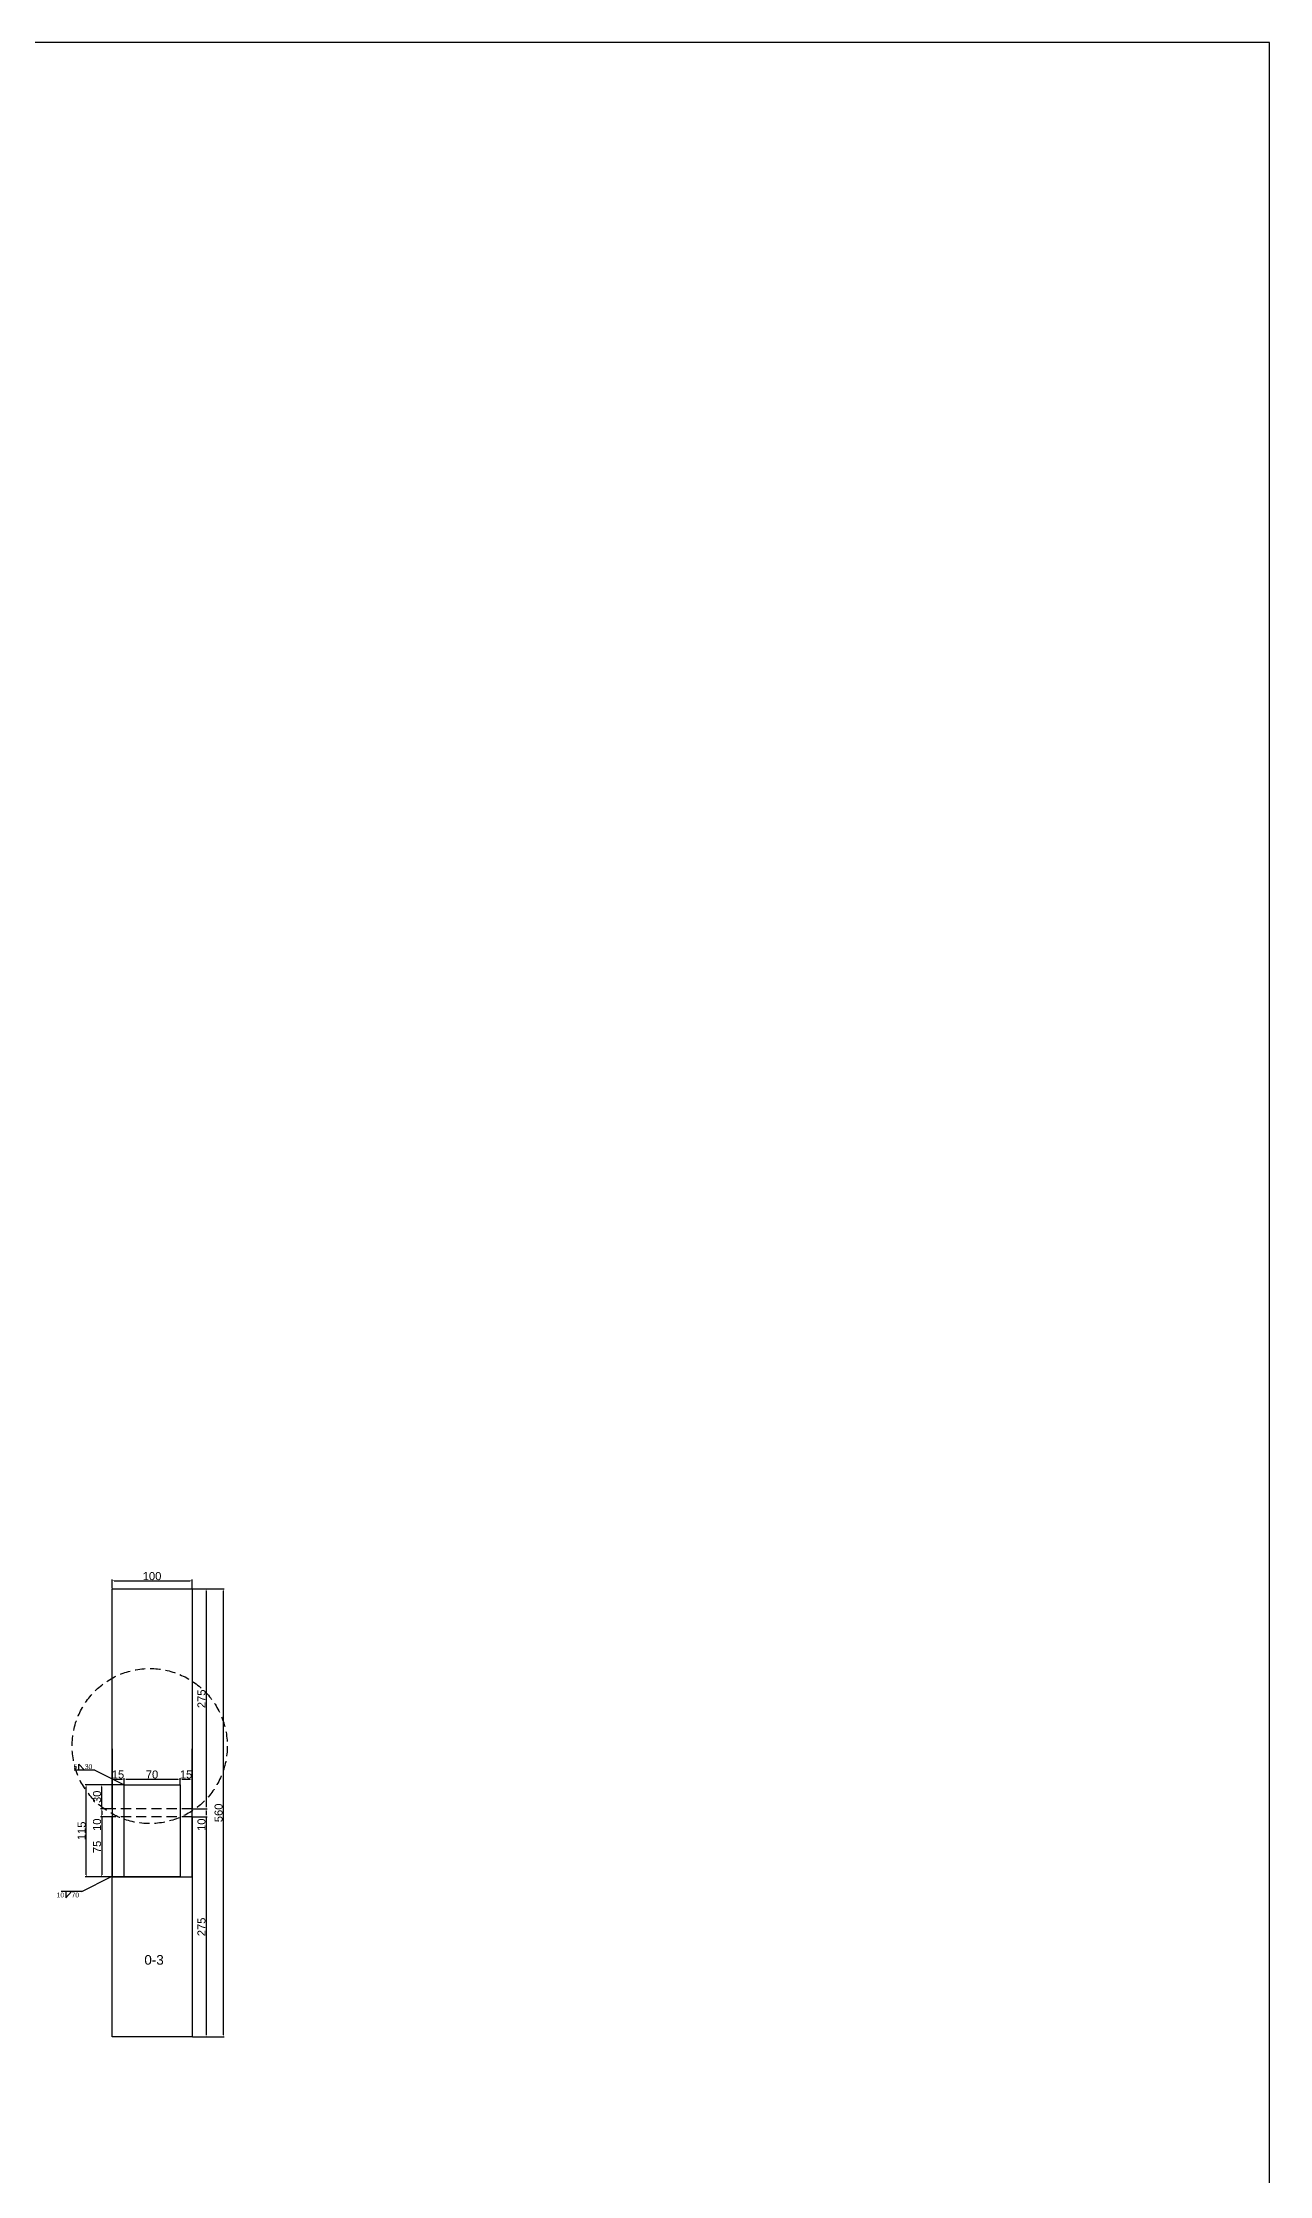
# Model space of a CAD drawing. Header units: millimetres. Extents: x 1455 to 24185, y -7041 to 4772.
# Drawn here: x 22652 to 24185, y 1693 to 4358 of the extents above; entities that cross this region are included whole.
import ezdxf

# ---------------------------------------------------------------- set-up
doc = ezdxf.new("R2010")
doc.units = ezdxf.units.MM
doc.linetypes.add('DASHED', pattern=[19.05, 12.7, -6.35])
for name, color, linetype in [('切平处', 3, 'DASHED'), ('尺寸标注', 6, 'Continuous'), ('标号', 4, 'Continuous')]:
    doc.layers.add(name, color=color, linetype=linetype)
doc.styles.get("Standard").update_dxf_attribs({"font": 'arial.ttf'})
doc.dimstyles.new('ISO-25-JHF', dxfattribs={"dimtxt": 10, "dimasz": 2.5, "dimexe": 1.25, "dimexo": 0.625, "dimtad": 1, "dimtxsty": 'Standard', "dimcen": 2.5, "dimadec": 0, "dimazin": 0, "dimtfac": 1, "dimtmove": 0, "dimatfit": 3, "dimfxl": 1, "dimarcsym": 0})

# ---------------------------------------------------------------- blocks, each defined once
blk = doc.blocks.new('*D2429')
at = {"layer": 'Defpoints', "color": 0, "transparency": 16777216}
for p in [(22738.8, 2426.3), (22838.8, 2436.4), (22838.8, 2426.3)]:
    blk.add_point(p, dxfattribs=at)
at = {"layer": '尺寸标注', "color": 0, "lineweight": -2, "transparency": 16777216}
for p, q in [((22738.8, 2426.9), (22738.8, 2437.7)), ((22741.3, 2436.4), (22836.3, 2436.4)), ((22838.8, 2426.9), (22838.8, 2437.7))]:
    blk.add_line(p, q, dxfattribs=at)
at = {"layer": '尺寸标注', "color": 0, "transparency": 16777216}
for points in [[(22741.3, 2436.8), (22741.3, 2436), (22738.8, 2436.4)], [(22836.3, 2436.8), (22836.3, 2436), (22838.8, 2436.4)]]:
    blk.add_solid(points, dxfattribs=at)
at = {"layer": '尺寸标注', "color": 0, "transparency": 16777216, "insert": (22788.8, 2442.1), "char_height": 10, "attachment_point": 5}
blk.add_mtext('100', dxfattribs=at)
blk = doc.blocks.new('*D2430')
at = {"layer": 'Defpoints', "color": 0, "transparency": 16777216}
for p in [(22838.8, 2426.3), (22838.8, 2151.3), (22856.3, 2151.3)]:
    blk.add_point(p, dxfattribs=at)
at = {"layer": '尺寸标注', "color": 0, "lineweight": -2, "transparency": 16777216}
for p, q in [((22839.4, 2426.3), (22857.5, 2426.3)), ((22856.3, 2423.8), (22856.3, 2153.8)), ((22839.4, 2151.3), (22857.5, 2151.3))]:
    blk.add_line(p, q, dxfattribs=at)
at = {"layer": '尺寸标注', "color": 0, "transparency": 16777216}
for points in [[(22855.9, 2423.8), (22856.7, 2423.8), (22856.3, 2426.3)], [(22855.9, 2153.8), (22856.7, 2153.8), (22856.3, 2151.3)]]:
    blk.add_solid(points, dxfattribs=at)
at = {"layer": '尺寸标注', "color": 0, "transparency": 16777216, "insert": (22850.6, 2288.8), "char_height": 10, "attachment_point": 5, "rotation": 90}
blk.add_mtext('275', dxfattribs=at)
blk = doc.blocks.new('*D2431')
at = {"layer": 'Defpoints', "color": 0, "transparency": 16777216}
for p in [(22838.8, 2151.3), (22838.8, 2141.3), (22856.3, 2141.3)]:
    blk.add_point(p, dxfattribs=at)
at = {"layer": '尺寸标注', "color": 0, "lineweight": -2, "transparency": 16777216}
for p, q in [((22839.4, 2151.3), (22857.5, 2151.3)), ((22839.4, 2141.3), (22857.5, 2141.3)), ((22856.3, 2148.8), (22856.3, 2143.8)), ((22856.3, 2141.3), (22856.3, 2124.2))]:
    blk.add_line(p, q, dxfattribs=at)
at = {"layer": '尺寸标注', "color": 0, "transparency": 16777216}
for points in [[(22855.9, 2148.8), (22856.7, 2148.8), (22856.3, 2151.3)], [(22855.9, 2143.8), (22856.7, 2143.8), (22856.3, 2141.3)]]:
    blk.add_solid(points, dxfattribs=at)
at = {"layer": '尺寸标注', "color": 0, "transparency": 16777216, "insert": (22850.6, 2131.5), "char_height": 10, "attachment_point": 5, "rotation": 90}
blk.add_mtext('10', dxfattribs=at)
blk = doc.blocks.new('*D2432')
at = {"layer": 'Defpoints', "color": 0, "transparency": 16777216}
for p in [(22838.8, 2141.3), (22838.8, 1866.3), (22856.3, 1866.3)]:
    blk.add_point(p, dxfattribs=at)
at = {"layer": '尺寸标注', "color": 0, "lineweight": -2, "transparency": 16777216}
for p, q in [((22839.4, 2141.3), (22857.5, 2141.3)), ((22856.3, 2138.8), (22856.3, 1868.8)), ((22839.4, 1866.3), (22857.5, 1866.3))]:
    blk.add_line(p, q, dxfattribs=at)
at = {"layer": '尺寸标注', "color": 0, "transparency": 16777216}
for points in [[(22855.9, 2138.8), (22856.7, 2138.8), (22856.3, 2141.3)], [(22855.9, 1868.8), (22856.7, 1868.8), (22856.3, 1866.3)]]:
    blk.add_solid(points, dxfattribs=at)
at = {"layer": '尺寸标注', "color": 0, "transparency": 16777216, "insert": (22850.6, 2003.8), "char_height": 10, "attachment_point": 5, "rotation": 90}
blk.add_mtext('275', dxfattribs=at)
blk = doc.blocks.new('*D2305')
at = {"layer": 'Defpoints', "color": 0, "transparency": 16777216}
for p in [(22838.8, 2426.3), (22838.8, 1866.3), (22877.7, 1866.3)]:
    blk.add_point(p, dxfattribs=at)
at = {"layer": '尺寸标注', "color": 0, "lineweight": -2, "transparency": 16777216}
for p, q in [((22839.4, 2426.3), (22879, 2426.3)), ((22877.7, 2423.8), (22877.7, 1868.8)), ((22839.4, 1866.3), (22879, 1866.3))]:
    blk.add_line(p, q, dxfattribs=at)
at = {"layer": '尺寸标注', "color": 0, "transparency": 16777216}
for points in [[(22877.3, 2423.8), (22878.2, 2423.8), (22877.7, 2426.3)], [(22877.3, 1868.8), (22878.2, 1868.8), (22877.7, 1866.3)]]:
    blk.add_solid(points, dxfattribs=at)
at = {"layer": '尺寸标注', "color": 0, "transparency": 16777216, "insert": (22872, 2146.3), "char_height": 10, "attachment_point": 5, "rotation": 90}
blk.add_mtext('560', dxfattribs=at)
blk = doc.blocks.new('*D2433')
at = {"layer": 'Defpoints', "color": 0, "transparency": 16777216}
for p in [(22706.6, 2181.3), (22753.8, 2181.3), (22753.8, 2066.3)]:
    blk.add_point(p, dxfattribs=at)
at = {"layer": '尺寸标注', "color": 0, "lineweight": -2, "transparency": 16777216}
for p, q in [((22753.2, 2181.3), (22705.4, 2181.3)), ((22706.6, 2068.8), (22706.6, 2178.8)), ((22753.2, 2066.3), (22705.4, 2066.3))]:
    blk.add_line(p, q, dxfattribs=at)
at = {"layer": '尺寸标注', "color": 0, "transparency": 16777216}
for points in [[(22706.2, 2178.8), (22707.1, 2178.8), (22706.6, 2181.3)], [(22706.2, 2068.8), (22707.1, 2068.8), (22706.6, 2066.3)]]:
    blk.add_solid(points, dxfattribs=at)
at = {"layer": '尺寸标注', "color": 0, "transparency": 16777216, "insert": (22700.9, 2123.8), "char_height": 10, "attachment_point": 5, "rotation": 90}
blk.add_mtext('115', dxfattribs=at)
blk = doc.blocks.new('*D2306')
at = {"layer": 'Defpoints', "color": 0, "transparency": 16777216}
for p in [(22725.9, 2181.3), (22738.8, 2181.3), (22738.8, 2151.3)]:
    blk.add_point(p, dxfattribs=at)
at = {"layer": '尺寸标注', "color": 0, "lineweight": -2, "transparency": 16777216}
for p, q in [((22738.2, 2181.3), (22724.6, 2181.3)), ((22725.9, 2153.8), (22725.9, 2178.8)), ((22738.2, 2151.3), (22724.6, 2151.3))]:
    blk.add_line(p, q, dxfattribs=at)
at = {"layer": '尺寸标注', "color": 0, "transparency": 16777216}
for points in [[(22725.4, 2178.8), (22726.3, 2178.8), (22725.9, 2181.3)], [(22725.4, 2153.8), (22726.3, 2153.8), (22725.9, 2151.3)]]:
    blk.add_solid(points, dxfattribs=at)
at = {"layer": '尺寸标注', "color": 0, "transparency": 16777216, "insert": (22720.1, 2166.3), "char_height": 10, "attachment_point": 5, "rotation": 90}
blk.add_mtext('30', dxfattribs=at)
blk = doc.blocks.new('*D2434')
at = {"layer": 'Defpoints', "color": 0, "transparency": 16777216}
for p in [(22753.8, 2188.4), (22738.8, 2181.3), (22753.8, 2181.3)]:
    blk.add_point(p, dxfattribs=at)
at = {"layer": '尺寸标注', "color": 0, "lineweight": -2, "transparency": 16777216}
for p, q in [((22738.8, 2181.9), (22738.8, 2189.7)), ((22741.3, 2188.4), (22751.3, 2188.4)), ((22753.8, 2181.9), (22753.8, 2189.7))]:
    blk.add_line(p, q, dxfattribs=at)
at = {"layer": '尺寸标注', "color": 0, "transparency": 16777216}
for points in [[(22741.3, 2188.9), (22741.3, 2188), (22738.8, 2188.4)], [(22751.3, 2188.9), (22751.3, 2188), (22753.8, 2188.4)]]:
    blk.add_solid(points, dxfattribs=at)
at = {"layer": '尺寸标注', "color": 0, "transparency": 16777216, "insert": (22746.3, 2194.2), "char_height": 10, "attachment_point": 5}
blk.add_mtext('15', dxfattribs=at)
blk = doc.blocks.new('*D2435')
at = {"layer": 'Defpoints', "color": 0, "transparency": 16777216}
for p in [(22823.8, 2188.4), (22753.8, 2181.3), (22823.8, 2181.3)]:
    blk.add_point(p, dxfattribs=at)
at = {"layer": '尺寸标注', "color": 0, "lineweight": -2, "transparency": 16777216}
for p, q in [((22753.8, 2181.9), (22753.8, 2189.7)), ((22756.3, 2188.4), (22821.3, 2188.4)), ((22823.8, 2181.9), (22823.8, 2189.7))]:
    blk.add_line(p, q, dxfattribs=at)
at = {"layer": '尺寸标注', "color": 0, "transparency": 16777216}
for points in [[(22756.3, 2188.9), (22756.3, 2188), (22753.8, 2188.4)], [(22821.3, 2188.9), (22821.3, 2188), (22823.8, 2188.4)]]:
    blk.add_solid(points, dxfattribs=at)
at = {"layer": '尺寸标注', "color": 0, "transparency": 16777216, "insert": (22788.8, 2194.2), "char_height": 10, "attachment_point": 5}
blk.add_mtext('70', dxfattribs=at)
blk = doc.blocks.new('*D2436')
at = {"layer": 'Defpoints', "color": 0, "transparency": 16777216}
for p in [(22838.8, 2188.4), (22823.8, 2181.3), (22838.8, 2181.3)]:
    blk.add_point(p, dxfattribs=at)
at = {"layer": '尺寸标注', "color": 0, "lineweight": -2, "transparency": 16777216}
for p, q in [((22823.8, 2181.9), (22823.8, 2189.7)), ((22826.3, 2188.4), (22836.3, 2188.4)), ((22838.8, 2181.9), (22838.8, 2189.7))]:
    blk.add_line(p, q, dxfattribs=at)
at = {"layer": '尺寸标注', "color": 0, "transparency": 16777216}
for points in [[(22826.3, 2188.9), (22826.3, 2188), (22823.8, 2188.4)], [(22836.3, 2188.9), (22836.3, 2188), (22838.8, 2188.4)]]:
    blk.add_solid(points, dxfattribs=at)
at = {"layer": '尺寸标注', "color": 0, "transparency": 16777216, "insert": (22831.3, 2194.2), "char_height": 10, "attachment_point": 5}
blk.add_mtext('15', dxfattribs=at)
blk = doc.blocks.new('*D2437')
at = {"layer": 'Defpoints', "color": 0, "transparency": 16777216}
for p in [(22725.9, 2141.3), (22738.8, 2151.3), (22738.8, 2141.3)]:
    blk.add_point(p, dxfattribs=at)
at = {"layer": '尺寸标注', "color": 0, "lineweight": -2, "transparency": 16777216}
for p, q in [((22738.2, 2151.3), (22724.6, 2151.3)), ((22738.2, 2141.3), (22724.6, 2141.3)), ((22725.9, 2148.8), (22725.9, 2143.8)), ((22725.9, 2141.3), (22725.9, 2124.2))]:
    blk.add_line(p, q, dxfattribs=at)
at = {"layer": '尺寸标注', "color": 0, "transparency": 16777216}
for points in [[(22725.4, 2148.8), (22726.3, 2148.8), (22725.9, 2151.3)], [(22725.4, 2143.8), (22726.3, 2143.8), (22725.9, 2141.3)]]:
    blk.add_solid(points, dxfattribs=at)
at = {"layer": '尺寸标注', "color": 0, "transparency": 16777216, "insert": (22720.1, 2131.5), "char_height": 10, "attachment_point": 5, "rotation": 90}
blk.add_mtext('10', dxfattribs=at)
blk = doc.blocks.new('*D2438')
at = {"layer": 'Defpoints', "color": 0, "transparency": 16777216}
for p in [(22738.8, 2141.3), (22725.9, 2066.3), (22738.8, 2066.3)]:
    blk.add_point(p, dxfattribs=at)
at = {"layer": '尺寸标注', "color": 0, "lineweight": -2, "transparency": 16777216}
for p, q in [((22738.2, 2141.3), (22724.6, 2141.3)), ((22725.9, 2138.8), (22725.9, 2068.8)), ((22738.2, 2066.3), (22724.6, 2066.3))]:
    blk.add_line(p, q, dxfattribs=at)
at = {"layer": '尺寸标注', "color": 0, "transparency": 16777216}
for points in [[(22725.4, 2138.8), (22726.3, 2138.8), (22725.9, 2141.3)], [(22725.4, 2068.8), (22726.3, 2068.8), (22725.9, 2066.3)]]:
    blk.add_solid(points, dxfattribs=at)
at = {"layer": '尺寸标注', "color": 0, "transparency": 16777216, "insert": (22720.1, 2103.8), "char_height": 10, "attachment_point": 5, "rotation": 90}
blk.add_mtext('75', dxfattribs=at)

msp = doc.modelspace()

# ---------------------------------------------------------------- linework, layer by layer
for p, q in [((24184.578, 4358.244), (14772.062, 4358.244)), ((24184.578, -971.491), (24184.578, 4358.244)), ((22738.804, 2426.273), (22838.804, 2426.273)), ((22738.804, 2151.273), (22738.804, 2426.273)), ((22838.804, 2426.273), (22838.804, 2151.273)), ((22738.804, 2226.273), (22738.804, 2066.273)), ((22838.804, 2066.273), (22838.804, 2226.273)), ((22753.804, 2181.273), (22823.804, 2181.273)), ((22753.804, 2066.273), (22753.804, 2181.273)), ((22753.804, 2181.273), (22823.804, 2181.273)), ((22823.804, 2181.273), (22823.804, 2066.273)), ((22738.804, 1866.273), (22738.804, 2141.273)), ((22838.804, 2141.273), (22838.804, 1866.273)), ((22738.804, 2066.273), (22838.804, 2066.273)), ((22823.804, 2066.273), (22753.804, 2066.273)), ((22838.804, 1866.273), (22738.804, 1866.273))]:
    msp.add_line(p, q)
at = {"linetype": 'DASHED'}
for p, q in [((22838.804, 2151.273), (22738.804, 2151.273)), ((22838.804, 2141.273), (22738.804, 2141.273))]:
    msp.add_line(p, q, dxfattribs=at)
at = {"layer": '切平处'}
msp.add_circle((22785.9, 2229.8), 96.875, dxfattribs=at)
at = {"layer": '尺寸标注'}
for p, q in [((22717.412, 2199.463), (22691.65, 2199.463)), ((22697.299, 2199.463), (22697.299, 2207.228)), ((22697.299, 2207.228), (22704.531, 2199.463)), ((22717.412, 2199.463), (22753.804, 2181.273)), ((22701.099, 2048.084), (22737.49, 2066.273)), ((22701.099, 2048.084), (22675.336, 2048.084)), ((22680.986, 2048.084), (22680.986, 2040.319)), ((22680.986, 2040.319), (22688.217, 2048.084))]:
    msp.add_line(p, q, dxfattribs=at)

# ---------------------------------------------------------------- texts
at = {"layer": '尺寸标注', "char_height": 6}
for s, insert, attachment_point in [('5    30', (22690.829, 2206.98), 1), ('\\pt0;10    70', (22669.644, 2040.566), 7)]:
    msp.add_mtext_dynamic_manual_height_columns(s, width=68.30832, gutter_width=12.5, heights=[0], dxfattribs=dict(at, insert=insert, attachment_point=attachment_point))
at = {"layer": '标号', "insert": (22779.22, 1956.439), "char_height": 12, "attachment_point": 7}
msp.add_mtext_dynamic_manual_height_columns('0-3', width=70.10425, gutter_width=12.5, heights=[0], dxfattribs=at)

# ---------------------------------------------------------------- dimensions: what is measured, and where the dimension line sits
at = {"layer": '尺寸标注'}
for p1, p2, distance, picture, middle in [((22738.804, 2426.273), (22838.804, 2426.273), 10.138, '*D2429', (22788.804, 2442.142)), ((22838.804, 2426.273), (22838.804, 2151.273), 17.478, '*D2430', (22850.551, 2288.773)), ((22838.804, 2426.273), (22838.804, 1866.273), 38.931, '*D2305', (22872.004, 2146.273)), ((22738.804, 2181.273), (22753.804, 2181.273), 7.173, '*D2434', (22746.304, 2194.177)), ((22753.804, 2181.273), (22823.804, 2181.273), 7.173, '*D2435', (22788.804, 2194.177)), ((22823.804, 2181.273), (22838.804, 2181.273), 7.173, '*D2436', (22831.304, 2194.177)), ((22753.804, 2066.273), (22753.804, 2181.273), 47.158, '*D2433', (22700.915, 2123.773)), ((22738.804, 2151.273), (22738.804, 2181.273), 12.951, '*D2306', (22720.119, 2166.273)), ((22738.804, 2151.273), (22738.804, 2141.273), -12.951, '*D2437', (22720.122, 2131.474)), ((22738.804, 2141.273), (22738.804, 2066.273), -12.951, '*D2438', (22720.143, 2103.773)), ((22838.804, 2151.273), (22838.804, 2141.273), 17.478, '*D2431', (22850.551, 2131.474)), ((22838.804, 2141.273), (22838.804, 1866.273), 17.478, '*D2432', (22850.551, 2003.773))]:
    dim = msp.add_aligned_dim(p1=p1, p2=p2, distance=distance, dimstyle='ISO-25-JHF', dxfattribs=at)
    dim.commit()
    dim.dimension.update_dxf_attribs({"geometry": picture, "text_midpoint": middle})

doc.saveas('drawing.dxf')
